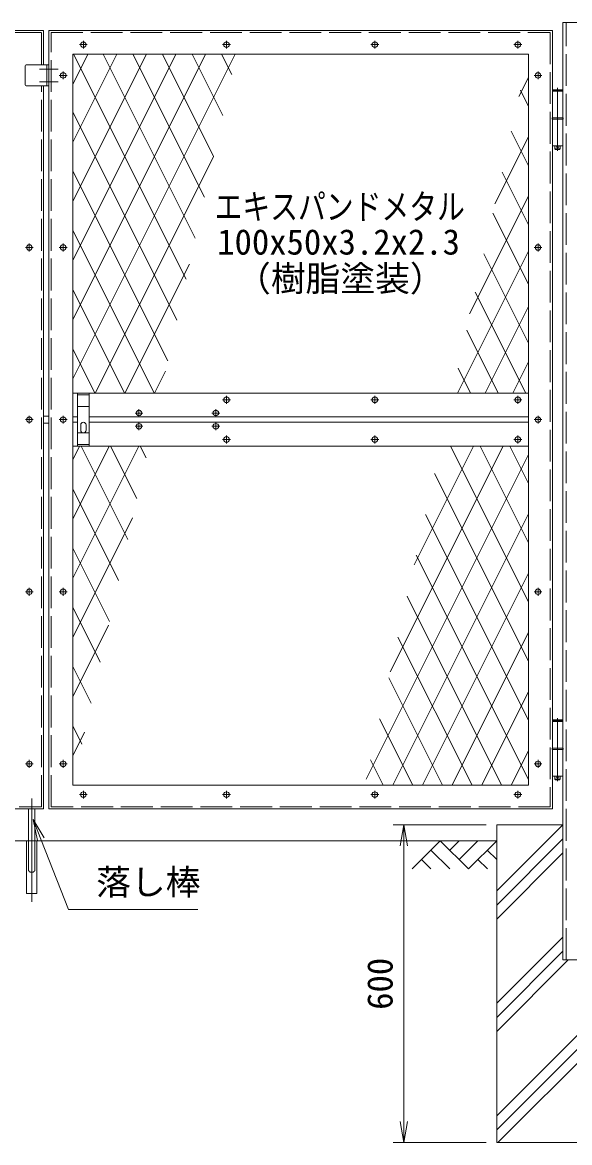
# Model space of a CAD drawing. Units: millimetres at full size; details may follow other scales. Extents: x -4200 to 4200, y -2970 to 2970.
# Drawn here: x 1197 to 2230, y -1139 to 976 of the extents above; entities that cross this region are included whole.
import ezdxf
from ezdxf.enums import TextEntityAlignment as Align

# ---------------------------------------------------------------- set-up
doc = ezdxf.new("R2010")
doc.units = ezdxf.units.MM
doc.header["$LTSCALE"] = 10
doc.linetypes.add('DASHED', pattern=[7.5, 6, -1.5])
doc.linetypes.add('USER1', pattern=[50.8, 31.75, -6.35, 6.35, -6.35])
for name, color, linetype, lineweight in [('0-1_D-STR3', 3, 'Continuous', 13), ('0-2_D-BMK', 2, 'USER1', 13), ('0-3_D-STR1', 1, 'Continuous', 18), ('0-4_D-STR4', 7, 'Continuous', 18), ('0-5_D-BGD', 7, 'Continuous', 18), ('0-6_D-STR-DIM', 7, 'Continuous', 13), ('0-7_0', 7, 'Continuous', 18), ('0-8_D-DCR-HCH', 7, 'Continuous', 13), ('0-9_D-STR-TXT', 7, 'Continuous', 13), ('0-A_D-STR2', 7, 'Continuous', 13)]:
    doc.layers.add(name, color=color, linetype=linetype, lineweight=lineweight)
doc.styles.add('ＭＳ ゴシック', font='')
doc.styles.get('ＭＳ ゴシック').set_extended_font_data('MS Gothic')

# ---------------------------------------------------------------- blocks, each defined once
blk = doc.blocks.new('_Open')
at = {"layer": '0-7_0'}
blk.add_line((-10, 1.667), (0, 0), dxfattribs=at)
blk.add_lwpolyline([(-10, -1.667), (0, 0), (-10, 0)], dxfattribs=at)

msp = doc.modelspace()

# ---------------------------------------------------------------- linework, layer by layer
at = {"layer": '0-1_D-STR3'}
for p, q in [((1201.99, 894.37), (1201.99, 858.37)), ((1246.99, 896.37), (1203.99, 896.37)), ((1246.99, 896.37), (1246.99, 856.37)), ((1246.99, 856.37), (1203.99, 856.37)), ((2216.69, 846.37), (2197.29, 846.37)), ((2197.29, 846.37), (2197.29, 796.37)), ((2197.49, 848.37), (2198.49, 849.37)), ((2197.49, 848.37), (2197.49, 846.37)), ((2197.49, 848.37), (2216.49, 848.37)), ((2215.49, 849.37), (2198.49, 849.37)), ((2215.49, 849.37), (2216.49, 848.37)), ((2216.49, 848.37), (2216.49, 846.37)), ((2216.69, 846.37), (2216.69, 796.37)), ((2217.49, 796.37), (2196.49, 796.37)), ((2196.49, 796.37), (2196.49, 793.37)), ((2217.49, 793.37), (2196.49, 793.37)), ((2197.29, 793.37), (2197.29, 743.37)), ((2216.69, 793.37), (2216.69, 743.37)), ((2217.49, 796.37), (2217.49, 793.37)), ((2216.69, 743.37), (2197.29, 743.37)), ((2201.99, 743.37), (2201.99, 737.37)), ((2211.99, 743.37), (2211.99, 737.37)), ((2202.99, 736.37), (2201.99, 737.37)), ((2210.99, 736.37), (2202.99, 736.37)), ((1300.99, 276.37), (1300.99, 176.37)), ((1322.99, 276.37), (1322.99, 176.37)), ((1236.99, 232.87), (1246.99, 232.87)), ((1236.99, 219.87), (1246.99, 219.87)), ((1306.99, 206.37), (1306.99, 216.37)), ((1316.99, 206.37), (1316.99, 216.37)), ((2216.69, -343.63), (2197.29, -343.63)), ((2197.29, -343.63), (2197.29, -393.63)), ((2197.49, -341.63), (2198.49, -340.63)), ((2197.49, -341.63), (2197.49, -343.63)), ((2197.49, -341.63), (2216.49, -341.63)), ((2215.49, -340.63), (2198.49, -340.63)), ((2215.49, -340.63), (2216.49, -341.63)), ((2216.49, -341.63), (2216.49, -343.63)), ((2216.69, -343.63), (2216.69, -393.63)), ((2217.49, -393.63), (2196.49, -393.63)), ((2196.49, -393.63), (2196.49, -396.63)), ((2217.49, -396.63), (2196.49, -396.63)), ((2197.29, -396.63), (2197.29, -446.63)), ((2216.69, -396.63), (2216.69, -446.63)), ((2217.49, -393.63), (2217.49, -396.63)), ((2216.69, -446.63), (2197.29, -446.63)), ((2201.99, -446.63), (2201.99, -452.63)), ((2202.99, -453.63), (2201.99, -452.63)), ((2210.99, -453.63), (2202.99, -453.63)), ((2211.99, -446.63), (2211.99, -452.63)), ((1208.49, -568.63), (1208.49, -508.63)), ((1220.49, -568.63), (1220.49, -508.63)), ((1204.94, -668.63), (1204.94, -568.63)), ((1224.04, -668.63), (1224.04, -568.63)), ((1204.94, -668.63), (1224.04, -668.63))]:
    msp.add_line(p, q, dxfattribs=at)
at = {"layer": '0-1_D-STR3', "linetype": 'DASHED'}
for p, q in [((1242.99, 896.37), (1242.99, 856.37)), ((1322.99, 273.37), (1300.99, 273.37)), ((1322.99, 251.37), (1300.99, 251.37)), ((1300.99, 201.37), (1322.99, 201.37)), ((1322.99, 179.37), (1300.99, 179.37)), ((1208.49, -623.52), (1208.49, -568.63)), ((1220.49, -623.5), (1220.49, -568.63)), ((1215.99, -628), (1212.99, -628))]:
    msp.add_line(p, q, dxfattribs=at)
at = {"layer": '0-1_D-STR3'}
for points in [[(2210.99, 736.37), (2211.99, 737.37), (2201.99, 737.37)], [(2210.99, -453.63), (2211.99, -452.63), (2201.99, -452.63)]]:
    msp.add_lwpolyline(points, dxfattribs=at)
for centre, radius in [((1311.99, 934.37), 5.25), ((1581.99, 934.37), 5.25), ((1861.99, 934.37), 5.25), ((2131.99, 934.37), 5.25), ((1273.99, 876.37), 5.25), ((2169.99, 876.37), 5.25), ((2206.99, 741.37), 2), ((1209.99, 551.37), 5.25), ((1273.99, 551.37), 5.25), ((2169.99, 551.37), 5.25), ((1581.99, 263.87), 5.25), ((1861.99, 263.87), 5.25), ((2131.99, 263.87), 5.25), ((1416.99, 238.87), 5.25), ((1561.99, 238.87), 5.25), ((1209.99, 226.37), 5.25), ((1273.99, 226.37), 5.25), ((1416.99, 213.87), 5.25), ((1561.99, 213.87), 5.25), ((2169.99, 226.37), 5.25), ((1581.99, 188.87), 5.25), ((1861.99, 188.87), 5.25), ((2131.99, 188.87), 5.25), ((1209.99, -98.63), 5.25), ((1273.99, -98.63), 5.25), ((2169.99, -98.63), 5.25), ((1209.99, -423.63), 5.25), ((1273.99, -423.63), 5.25), ((2169.99, -423.63), 5.25), ((2206.99, -448.63), 2), ((1311.99, -481.63), 5.25), ((1581.99, -481.63), 5.25), ((1861.99, -481.63), 5.25), ((2131.99, -481.63), 5.25)]:
    msp.add_circle(centre, radius, dxfattribs=at)
for centre, radius, start, end in [((1203.99, 894.37), 2, 90, 180), ((1203.99, 858.37), 2, 180, 270), ((1311.99, 216.37), 5, 0.00035, 180.00001), ((1311.99, 206.37), 5, 180.00002, 0.00001)]:
    msp.add_arc(centre, radius, start, end, dxfattribs=at)
at = {"layer": '0-1_D-STR3', "linetype": 'DASHED'}
for centre, start, end in [((1212.99, -623.5), 179.99999, 270.00049), ((1215.99, -623.5), 269.99951, 0.00001)]:
    msp.add_arc(centre, 4.5, start, end, dxfattribs=at)
at = {"layer": '0-2_D-BMK'}
for p, q in [((1319.43, 934.37), (1304.55, 934.37)), ((1311.99, 941.81), (1311.99, 926.93)), ((1589.43, 934.37), (1574.55, 934.37)), ((1581.99, 941.81), (1581.99, 926.93)), ((1869.43, 934.37), (1854.55, 934.37)), ((1861.99, 941.81), (1861.99, 926.93)), ((2139.43, 934.37), (2124.55, 934.37)), ((2131.99, 941.81), (2131.99, 926.93)), ((1229.39, 888.37), (1264.59, 888.37)), ((1281.43, 876.37), (1266.55, 876.37)), ((1273.99, 883.81), (1273.99, 868.93)), ((2177.43, 876.37), (2162.55, 876.37)), ((2169.99, 883.81), (2169.99, 868.93)), ((1229.39, 864.37), (1264.59, 864.37)), ((2206.99, 852.77), (2206.99, 733.61)), ((1202.55, 551.37), (1217.43, 551.37)), ((1209.99, 558.81), (1209.99, 543.93)), ((1281.43, 551.37), (1266.55, 551.37)), ((1273.99, 558.81), (1273.99, 543.93)), ((2177.43, 551.37), (2162.55, 551.37)), ((2169.99, 558.81), (2169.99, 543.93)), ((1589.43, 263.87), (1574.55, 263.87)), ((1581.99, 271.31), (1581.99, 256.43)), ((1869.43, 263.87), (1854.55, 263.87)), ((1861.99, 271.31), (1861.99, 256.43)), ((2139.43, 263.87), (2124.55, 263.87)), ((2131.99, 271.31), (2131.99, 256.43)), ((1209.99, 233.81), (1209.99, 218.93)), ((1273.99, 233.81), (1273.99, 218.93)), ((1424.43, 238.87), (1409.55, 238.87)), ((1416.99, 246.31), (1416.99, 231.43)), ((1569.43, 238.87), (1554.55, 238.87)), ((1561.99, 246.31), (1561.99, 231.43)), ((2169.99, 233.81), (2169.99, 218.93)), ((1202.55, 226.37), (1217.43, 226.37)), ((1281.43, 226.37), (1266.55, 226.37)), ((1424.43, 213.87), (1409.55, 213.87)), ((1416.99, 221.31), (1416.99, 206.43)), ((1569.43, 213.87), (1554.55, 213.87)), ((1561.99, 221.31), (1561.99, 206.43)), ((2177.43, 226.37), (2162.55, 226.37)), ((1581.99, 196.31), (1581.99, 181.43)), ((1861.99, 196.31), (1861.99, 181.43)), ((2131.99, 196.31), (2131.99, 181.43)), ((1589.43, 188.87), (1574.55, 188.87)), ((1869.43, 188.87), (1854.55, 188.87)), ((2139.43, 188.87), (2124.55, 188.87)), ((1202.55, -98.63), (1217.43, -98.63)), ((1209.99, -91.19), (1209.99, -106.07)), ((1281.43, -98.63), (1266.55, -98.63)), ((1273.99, -91.19), (1273.99, -106.07)), ((2177.43, -98.63), (2162.55, -98.63)), ((2169.99, -91.19), (2169.99, -106.07)), ((2206.99, -337.23), (2206.99, -456.39)), ((1209.99, -416.19), (1209.99, -431.07)), ((1273.99, -416.19), (1273.99, -431.07)), ((2169.99, -416.19), (2169.99, -431.07)), ((1202.55, -423.63), (1217.43, -423.63)), ((1281.43, -423.63), (1266.55, -423.63)), ((2177.43, -423.63), (2162.55, -423.63)), ((1319.43, -481.63), (1304.55, -481.63)), ((1311.99, -474.19), (1311.99, -489.07)), ((1589.43, -481.63), (1574.55, -481.63)), ((1581.99, -474.19), (1581.99, -489.07)), ((1869.43, -481.63), (1854.55, -481.63)), ((1861.99, -474.19), (1861.99, -489.07)), ((2139.43, -481.63), (2124.55, -481.63)), ((2131.99, -474.19), (2131.99, -489.07)), ((1214.49, -684.27), (1214.49, -489.2))]:
    msp.add_line(p, q, dxfattribs=at)
at = {"layer": '0-3_D-STR1', "linetype": 'DASHED'}
for p, q in [((2222.99, -793.63), (2222.99, 976.37)), ((1232.99, 896.37), (1232.99, 957.37)), ((1250.99, -504.63), (1250.99, 957.37)), ((1232.99, -504.63), (1232.99, 856.37)), ((290.99, -504.63), (1232.99, -504.63)), ((2192.99, -504.63), (1250.99, -504.63))]:
    msp.add_line(p, q, dxfattribs=at)
at = {"layer": '0-3_D-STR1'}
for p, q in [((1236.99, 961.37), (286.99, 961.37)), ((1236.99, 896.37), (1236.99, 961.37)), ((1291.99, 916.37), (2151.99, 916.37)), ((1291.99, -463.63), (1291.99, 916.37)), ((2151.99, 916.37), (2151.99, -463.63)), ((2151.99, 276.37), (1291.99, 276.37)), ((1300.99, 231.37), (1291.99, 231.37)), ((1300.99, 221.37), (1291.99, 221.37)), ((2151.99, 231.37), (1322.99, 231.37)), ((2151.99, 221.37), (1322.99, 221.37)), ((2151.99, 176.37), (1291.99, 176.37)), ((2151.99, -463.63), (1291.99, -463.63)), ((1291.99, -463.63), (2151.99, -463.63))]:
    msp.add_line(p, q, dxfattribs=at)
for points in [[(2266.99, -793.63), (2216.99, -793.63), (2216.99, 976.37), (2266.99, 976.37)], [(2196.99, 961.37), (2196.99, -508.63), (1246.99, -508.63), (1246.99, 961.37)]]:
    msp.add_lwpolyline(points, close=True, dxfattribs=at)
msp.add_lwpolyline([(286.99, 961.37), (286.99, -508.63), (1236.99, -508.63), (1236.99, 856.37)], dxfattribs=at)
at = {"layer": '0-3_D-STR1', "linetype": 'DASHED'}
for points in [[(1232.99, 957.37), (290.99, 957.37), (290.99, -504.63)], [(1250.99, 957.37), (2192.99, 957.37), (2192.99, -504.63)]]:
    msp.add_lwpolyline(points, dxfattribs=at)
at = {"layer": '0-4_D-STR4'}
for p, q in [((2091.99, -538.63), (2091.99, -1138.63)), ((2091.99, -538.63), (2216.99, -538.63)), ((2091.99, -1138.63), (2391.99, -1138.63))]:
    msp.add_line(p, q, dxfattribs=at)
at = {"layer": '0-5_D-BGD'}
msp.add_line((391.99, -568.63), (2091.99, -568.63), dxfattribs=at)
at = {"layer": '0-6_D-STR-DIM'}
for p, q in [((2071.99, -538.63), (1896.77, -538.63)), ((1916.77, -538.63), (1916.77, -1138.63)), ((2071.99, -1138.63), (1896.77, -1138.63))]:
    msp.add_line(p, q, dxfattribs=at)
at = {"layer": '0-8_D-DCR-HCH'}
for p, q in [((2091.99, -663.55), (2216.9, -538.63)), ((1985.57, -568.63), (1932.36, -621.84)), ((1985.57, -568.63), (2038.78, -621.84)), ((2003.3, -586.37), (2021.04, -568.63)), ((2021.04, -604.11), (2056.52, -568.63)), ((2038.78, -621.84), (2091.99, -568.63)), ((2091.99, -690.06), (2216.99, -565.06)), ((1967.83, -586.37), (2003.47, -621.84)), ((2074.25, -586.37), (2091.99, -604.03)), ((2091.99, -716.58), (2216.99, -591.58)), ((1950.09, -604.11), (1967.91, -621.84)), ((2056.52, -604.11), (2074.34, -621.84)), ((2091.99, -875.68), (2216.99, -750.68)), ((2091.99, -902.19), (2216.99, -777.19)), ((2091.99, -1087.81), (2391.99, -787.81)), ((2091.99, -928.71), (2227.07, -793.63)), ((2091.99, -1114.33), (2391.99, -814.33)), ((2094.2, -1138.63), (2391.99, -840.84))]:
    msp.add_line(p, q, dxfattribs=at)
at = {"layer": '0-9_D-STR-TXT'}
msp.add_lwpolyline([(1528.01, -698.79), (1283.69, -698.79), (1217.9, -530.33)], dxfattribs=at)
at = {"layer": '0-A_D-STR2'}
for p, q in [((1320.52, 916.37), (1291.99, 859.31)), ((1374.92, 916.37), (1291.99, 750.5)), ((1430.83, 916.37), (1291.99, 638.7)), ((1486.73, 916.37), (1291.99, 526.89)), ((1542.63, 916.37), (1291.99, 415.09)), ((1598.53, 916.37), (1291.99, 303.29)), ((1505.81, 491.65), (1293.45, 916.37)), ((1523.09, 568.88), (1349.35, 916.37)), ((1540.38, 646.12), (1405.25, 916.37)), ((1557.66, 723.35), (1461.15, 916.37)), ((1574.95, 800.58), (1517.06, 916.37)), ((1592.24, 877.81), (1572.96, 916.37)), ((2151.99, 872.11), (2134.06, 836.24)), ((2151.99, 817.67), (2136.73, 848.19)), ((1488.52, 414.42), (1291.99, 807.48)), ((2151.99, 705.87), (2119.45, 770.96)), ((2151.99, 760.31), (2088.75, 633.83)), ((1557.46, 722.41), (1334.43, 276.37)), ((1471.23, 337.19), (1291.99, 695.68)), ((2151.99, 594.07), (2102.16, 693.73)), ((2151.99, 648.5), (2040.92, 426.37)), ((2151.99, 482.27), (2084.87, 616.5)), ((1445.75, 276.37), (1291.99, 583.87)), ((2151.99, 544.27), (2018.04, 276.37)), ((2151.99, 370.46), (2067.59, 539.27)), ((1512.15, 520), (1390.33, 276.37)), ((1389.84, 276.37), (1291.99, 472.07)), ((2146.92, 276.37), (2051.47, 467.27)), ((2151.99, 440.04), (2070.15, 276.37)), ((2094.81, 276.37), (2035.36, 395.27)), ((1333.94, 276.37), (1291.99, 360.27)), ((1466.85, 317.59), (1446.24, 276.37)), ((2042.69, 276.37), (2019.24, 323.27)), ((2151.99, 335.81), (2122.27, 276.37)), ((1416.73, 176.37), (1291.99, -73.11)), ((1360.83, 176.37), (1291.99, 38.7)), ((1304.92, 176.37), (1291.99, 150.5)), ((1395.75, -0.04), (1307.55, 176.37)), ((1413.04, 77.19), (1363.45, 176.37)), ((1430.33, 154.42), (1419.35, 176.37)), ((2104.12, 176.37), (1890.93, -250.02)), ((2048.22, 176.37), (1936.23, -47.61)), ((2151.99, -117.73), (2004.94, 176.37)), ((2151.99, -5.93), (2060.84, 176.37)), ((2151.99, 105.87), (2116.74, 176.37)), ((2151.99, 160.31), (1845.62, -452.43)), ((2151.99, -229.54), (1974.82, 124.8)), ((1378.47, -77.27), (1291.99, 95.68)), ((2151.99, 48.5), (1895.92, -463.63)), ((2151.99, -341.34), (1957.53, 47.57)), ((1404.94, 40.98), (1291.99, -184.91)), ((1361.18, -154.51), (1291.99, -16.13)), ((2151.99, -453.14), (1940.25, -29.66)), ((2151.99, -63.3), (1951.83, -463.63)), ((2101.33, -463.63), (1922.96, -106.89)), ((1343.89, -231.74), (1291.99, -127.93)), ((1359.63, -161.43), (1291.99, -296.71)), ((2045.43, -463.63), (1905.68, -184.12)), ((2151.99, -175.11), (2007.73, -463.63)), ((1326.61, -308.97), (1291.99, -239.73)), ((1989.53, -463.63), (1888.39, -261.35)), ((2151.99, -286.91), (2063.63, -463.63)), ((1309.32, -386.2), (1291.99, -351.54)), ((1933.63, -463.63), (1871.1, -338.58)), ((1314.33, -363.85), (1291.99, -408.52)), ((2151.99, -398.71), (2119.53, -463.63)), ((1877.72, -463.63), (1853.82, -415.82))]:
    msp.add_line(p, q, dxfattribs=at)

# ---------------------------------------------------------------- block references
at = {"layer": '0-6_D-STR-DIM', "xscale": 4, "yscale": 4}
for p, rotation in [((1916.77, -538.63), 90), ((1916.77, -1138.63), 270)]:
    msp.add_blockref('_Open', p, dxfattribs=dict(at, rotation=rotation))
at = {"layer": '0-9_D-STR-TXT', "xscale": 4, "yscale": 4, "rotation": 111.33342}
msp.add_blockref('_Open', (1217.17, -528.46), dxfattribs=at)

# ---------------------------------------------------------------- texts
at = {"layer": '0-6_D-STR-DIM', "style": 'ＭＳ ゴシック'}
msp.add_text('600', height=48.09, rotation=90, dxfattribs=at).set_placement((1910.03, -887.9), align=Align.BOTTOM_LEFT)
at = {"layer": '0-9_D-STR-TXT', "style": 'ＭＳ ゴシック', "width": 0.8}
msp.add_text('エキスパンドメタル', height=48.09, dxfattribs=at).set_placement((1559.62, 590.03), align=Align.BOTTOM_LEFT)
at = {"layer": '0-9_D-STR-TXT', "style": 'ＭＳ ゴシック'}
for s, p in [('100x50x3.2x2.3', (1564.61, 523.52)), ('（樹脂塗装）', (1600.18, 454.33)), ('落し棒', (1336.14, -685.06))]:
    msp.add_text(s, height=48.09, dxfattribs=at).set_placement(p, align=Align.BOTTOM_LEFT)

doc.saveas('drawing.dxf')
